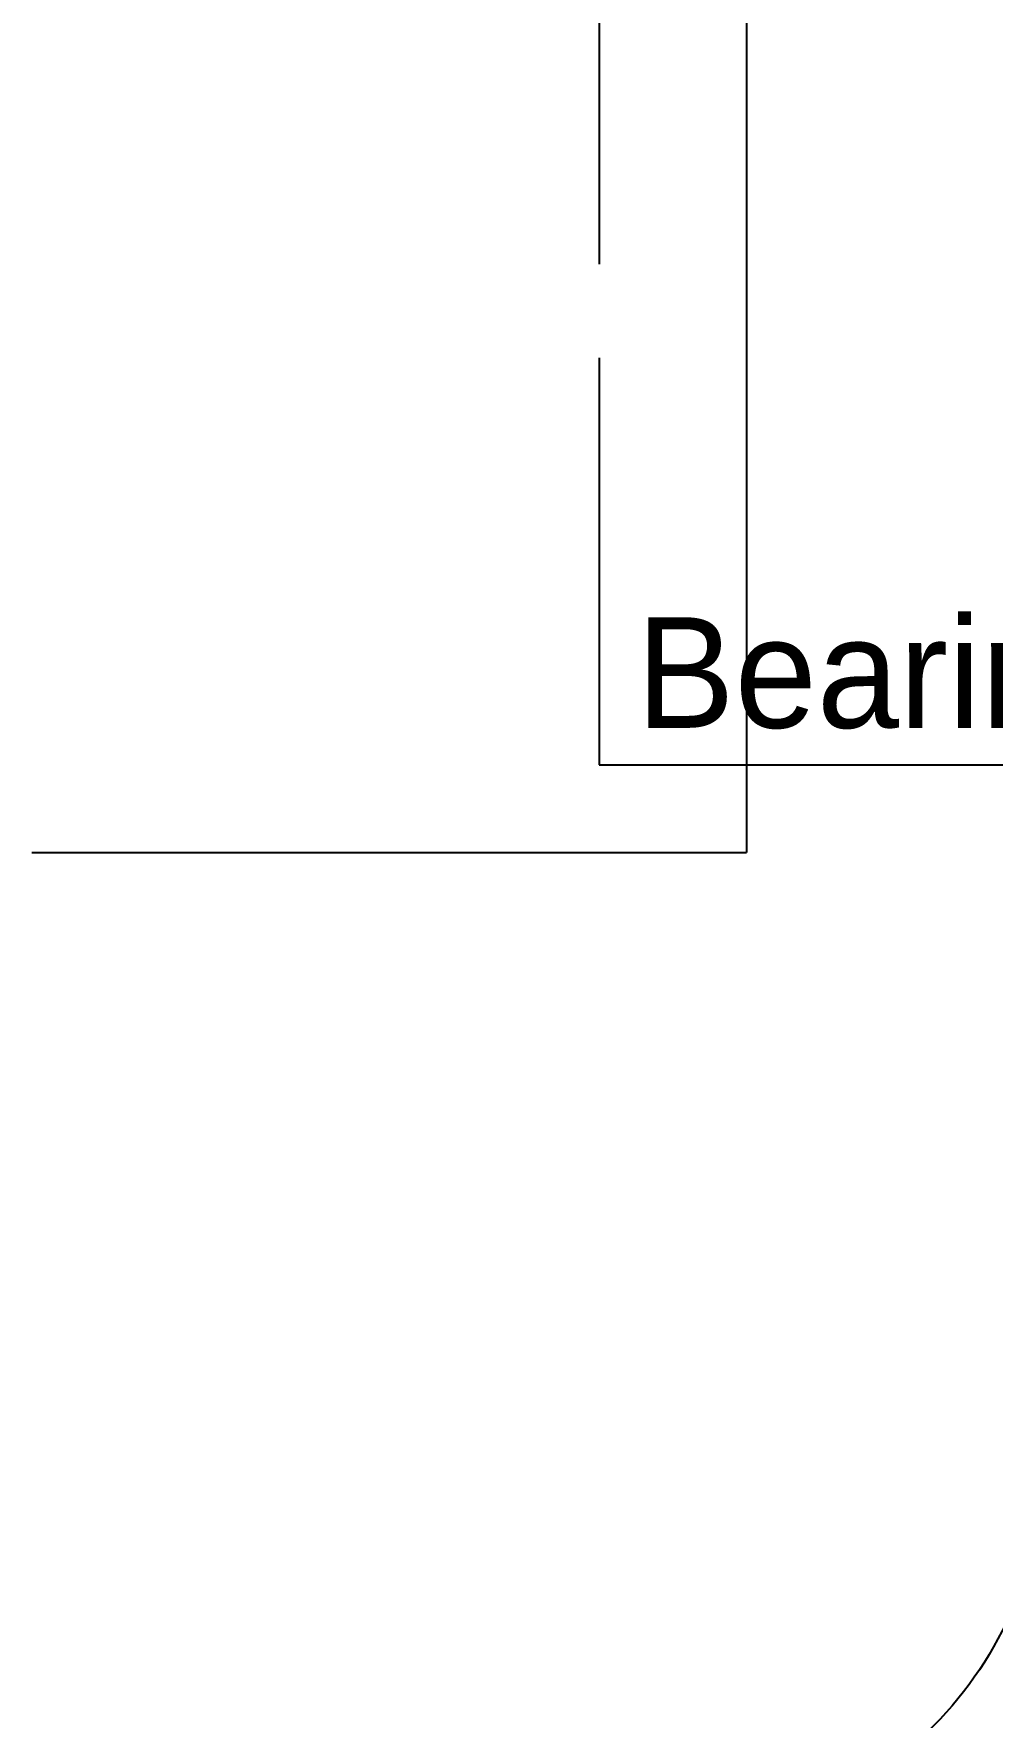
# Model space of a CAD drawing. Header units: millimetres. Extents: x -6.6 to 37.3, y -31.4 to 37.
# Drawn here: x -2.735 to -0.133, y -1.184 to 3.383 of the extents above; entities that cross this region are included whole.
import ezdxf

# ---------------------------------------------------------------- set-up
doc = ezdxf.new("R2010")
doc.units = ezdxf.units.MM
doc.linetypes.add('DASHED', pattern=[1.524, 1.27, -0.254])
for name, color, linetype in [('00_BOARD', 7, 'Continuous'), ('20_CONTACT', 3, 'Continuous'), ('30_OVERHANG', 2, 'DASHED'), ('90_TEXT', 7, 'Continuous')]:
    doc.layers.add(name, color=color, linetype=linetype)

msp = doc.modelspace()

# ---------------------------------------------------------------- linework, layer by layer
at = {"layer": '00_BOARD'}
msp.add_lwpolyline([(27.8, -1.5, -0.414214), (26.8, -0.5), (26.8, 10.5, -0.414214), (27.8, 11.5), (32.4, 11.5, 0.414214), (33.4, 12.5), (33.4, 33, 0.414214), (29.4, 37), (27.7614, 37, 0.245393), (24.4788, 35.2857, -0.522233), (2.3212, 35.2857, 0.245393), (-0.9614, 37), (-2.6, 37, 0.414214), (-6.6, 33), (-6.6, 12.5, 0.414214), (-5.6, 11.5), (-1, 11.5, -0.414214), (0, 10.5), (0, -0.5, -0.414214), (-1, -1.5)], format="xyb", dxfattribs=at)
at = {"layer": '20_CONTACT'}
for points in [[(-0.8, 8.4852), (-0.8, 1.1622)], [(-2.74, 1.1622), (-2.712, 1.1622), (-2.684, 1.1622), (-2.656, 1.1622), (-2.626, 1.1622), (-2.598, 1.1622), (-2.57, 1.1622), (-2.54, 1.1622), (-2.512, 1.1622), (-2.482, 1.1622), (-2.454, 1.1622), (-2.424, 1.1622), (-2.396, 1.1622), (-2.368, 1.1622), (-2.338, 1.1622), (-2.31, 1.1622), (-2.28, 1.1622), (-2.25, 1.1622), (-2.22, 1.1622), (-2.19, 1.1622), (-2.16, 1.1622), (-2.132, 1.1622), (-2.102, 1.1622), (-2.074, 1.1622), (-2.046, 1.1622), (-2.016, 1.1622), (-1.988, 1.1622), (-1.96, 1.1622), (-1.93, 1.1622), (-1.902, 1.1622), (-1.872, 1.1622), (-1.844, 1.1622), (-1.816, 1.1622), (-1.786, 1.1622), (-1.758, 1.1622), (-1.728, 1.1622), (-1.7, 1.1622), (-1.672, 1.1622), (-1.642, 1.1622), (-1.614, 1.1622), (-1.584, 1.1622), (-1.556, 1.1622), (-1.528, 1.1622), (-1.498, 1.1622), (-1.47, 1.1622), (-1.44, 1.1622), (-1.412, 1.1622), (-1.384, 1.1622), (-1.354, 1.1622), (-1.326, 1.1622), (-1.296, 1.1622), (-1.268, 1.1622), (-1.24, 1.1622), (-1.21, 1.1622), (-1.182, 1.1622), (-1.152, 1.1622), (-1.124, 1.1622), (-1.096, 1.1622), (-1.066, 1.1622), (-1.038, 1.1622), (-1.008, 1.1622), (-0.98, 1.1622), (-0.952, 1.1622), (-0.922, 1.1622), (-0.894, 1.1622), (-0.864, 1.1622), (-0.834, 1.1622), (-0.806, 1.1622), (-0.8, 1.1622)]]:
    msp.add_lwpolyline(points, dxfattribs=at)
at = {"layer": '30_OVERHANG'}
msp.add_lwpolyline([(-1.2, 1.4), (0.8, 1.4), (0.8, 8.6), (-1.2, 8.6)], close=True, dxfattribs=at)

# ---------------------------------------------------------------- texts
at = {"layer": '90_TEXT'}
msp.add_text('Bearing LF-630 (z>= 1.01mm above board)', height=0.3, dxfattribs=at).set_placement((-1.1, 1.5))

doc.saveas('drawing.dxf')
